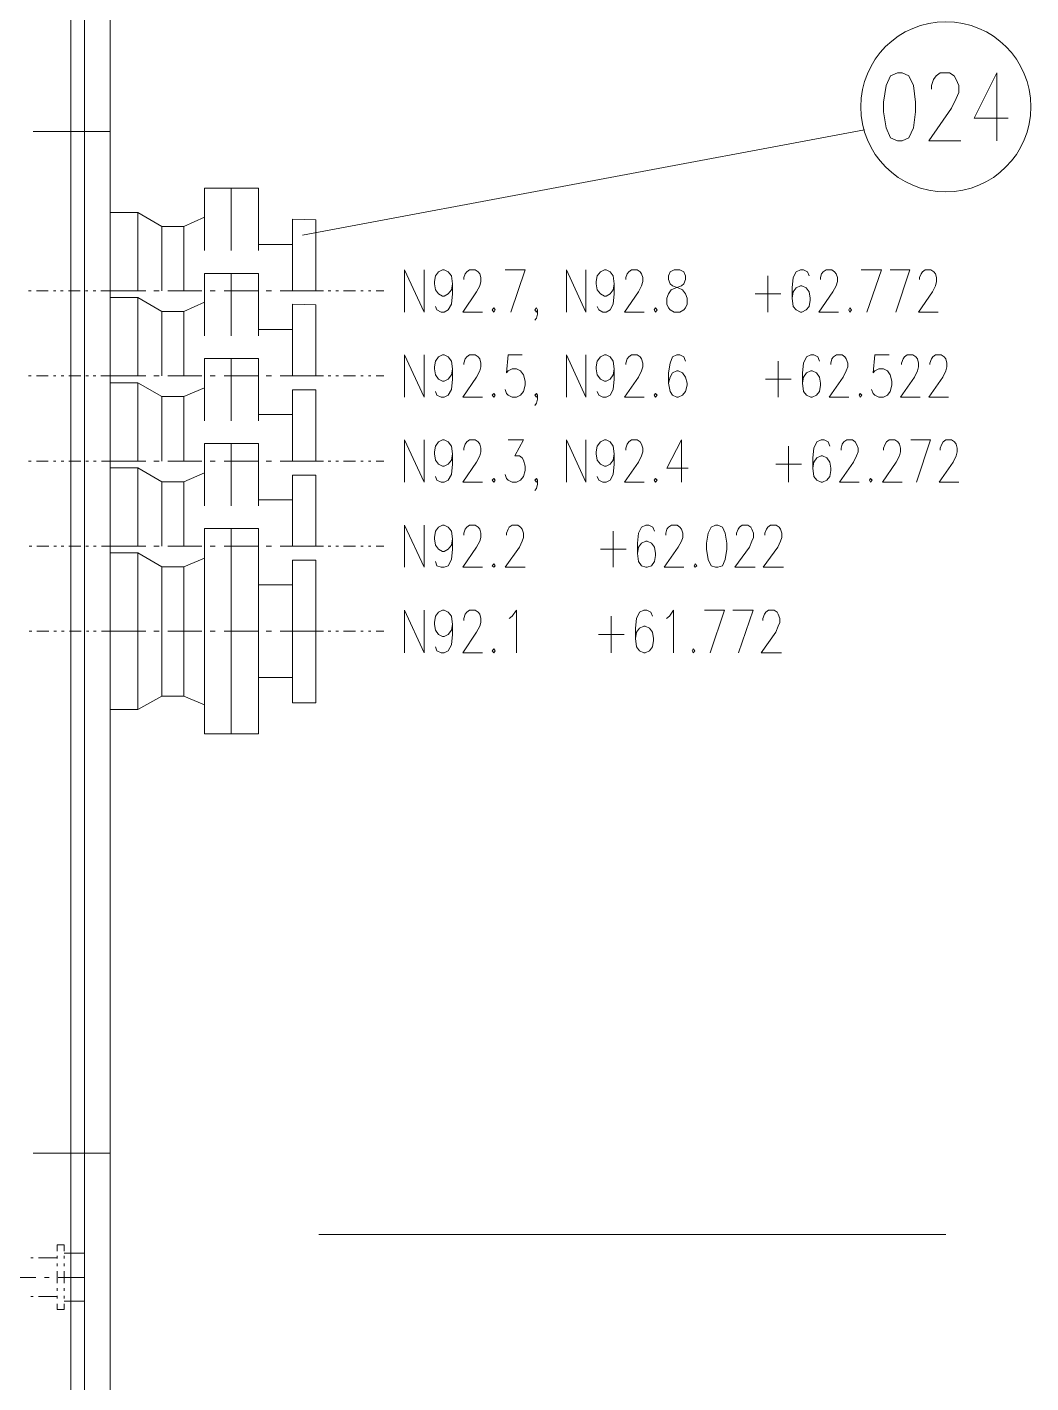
# Model space of a CAD drawing. Header units: millimetres. Extents: x 0 to 588, y 0 to 874.
# Drawn here: x 288.1 to 329.3, y 395.6 to 451.2 of the extents above; entities that cross this region are included whole.
import ezdxf

# ---------------------------------------------------------------- set-up
doc = ezdxf.new("R2010")
doc.units = ezdxf.units.MM
doc.layers.get('0').update_dxf_attribs({"lineweight": 18})

msp = doc.modelspace()

# ---------------------------------------------------------------- linework, layer by layer
at = {"color": 0, "lineweight": 0}
for points in [[(289.856, 96.16), (289.856, 761.323)], [(290.407, 474.536), (290.407, 329.544)], [(291.465, 473.625), (291.465, 390.758)], [(325.183, 448.67), (325.183, 448.818), (325.268, 449.072), (325.374, 449.22), (325.543, 449.347), (325.924, 449.347), (326.115, 449.22), (326.2, 449.072), (326.305, 448.818), (326.305, 448.543), (326.2, 448.289), (326.009, 447.887), (325.078, 446.553), (326.39, 446.553)], [(327.872, 449.347), (326.94, 447.485), (328.337, 447.485)], [(327.872, 449.347), (327.872, 446.553)], [(291.465, 446.934), (288.311, 446.934)], [(299.36, 442.68), (322.432, 446.998)], [(297.561, 442.045), (297.561, 444.606), (295.339, 444.606), (295.339, 443.421), (294.492, 443.039), (293.582, 443.039), (292.608, 443.611), (291.465, 443.611)], [(296.439, 444.606), (296.439, 442.045)], [(292.608, 443.611), (292.608, 440.394)], [(293.582, 443.039), (293.582, 440.394)], [(294.492, 443.039), (294.492, 440.394)], [(295.339, 443.421), (295.339, 442.045)], [(299.911, 443.315), (298.958, 443.336), (298.958, 440.394)], [(299.911, 440.394), (299.911, 443.315)], [(297.561, 442.299), (298.958, 442.299)], [(297.561, 438.552), (297.561, 441.113), (295.339, 441.113), (295.339, 439.928), (294.492, 439.547), (293.582, 439.547), (292.608, 440.118), (291.465, 440.118)], [(296.439, 441.113), (296.439, 438.552)], [(303.551, 439.526), (303.551, 441.262), (304.356, 439.526), (304.356, 441.262)], [(305.52, 440.69), (305.477, 440.436), (305.35, 440.267), (305.181, 440.182), (305.118, 440.182), (304.948, 440.267), (304.821, 440.436), (304.779, 440.69), (304.779, 440.775), (304.821, 441.007), (304.948, 441.177), (305.118, 441.262), (305.181, 441.262), (305.35, 441.177), (305.477, 441.007), (305.52, 440.69), (305.52, 440.267), (305.477, 439.843), (305.35, 439.611), (305.181, 439.526), (305.054, 439.526), (304.885, 439.611), (304.821, 439.759)], [(305.985, 440.859), (305.985, 440.944), (306.049, 441.092), (306.112, 441.177), (306.218, 441.262), (306.451, 441.262), (306.578, 441.177), (306.642, 441.092), (306.684, 440.944), (306.684, 440.775), (306.642, 440.605), (306.514, 440.351), (305.943, 439.526), (306.747, 439.526)], [(307.911, 439.526), (308.504, 441.262), (307.679, 441.262)], [(310.197, 439.526), (310.197, 441.262), (311.002, 439.526), (311.002, 441.262)], [(312.166, 440.69), (312.124, 440.436), (311.997, 440.267), (311.827, 440.182), (311.764, 440.182), (311.594, 440.267), (311.467, 440.436), (311.425, 440.69), (311.425, 440.775), (311.467, 441.007), (311.594, 441.177), (311.764, 441.262), (311.827, 441.262), (311.997, 441.177), (312.124, 441.007), (312.166, 440.69), (312.166, 440.267), (312.124, 439.843), (311.997, 439.611), (311.827, 439.526), (311.7, 439.526), (311.531, 439.611), (311.467, 439.759)], [(312.632, 440.859), (312.632, 440.944), (312.695, 441.092), (312.759, 441.177), (312.865, 441.262), (313.097, 441.262), (313.224, 441.177), (313.288, 441.092), (313.33, 440.944), (313.33, 440.775), (313.288, 440.605), (313.161, 440.351), (312.589, 439.526), (313.394, 439.526)], [(318.474, 441.007), (318.474, 439.526)], [(320.167, 441.007), (320.103, 441.177), (319.934, 441.262), (319.807, 441.262), (319.638, 441.177), (319.511, 440.944), (319.469, 440.521), (319.469, 440.097), (319.511, 439.759), (319.638, 439.611), (319.807, 439.526), (319.871, 439.526), (320.04, 439.611), (320.167, 439.759), (320.209, 440.013), (320.209, 440.097), (320.167, 440.351), (320.04, 440.521), (319.871, 440.605), (319.807, 440.605), (319.638, 440.521), (319.511, 440.351), (319.469, 440.097)], [(320.633, 440.859), (320.633, 440.944), (320.675, 441.092), (320.738, 441.177), (320.865, 441.262), (321.098, 441.262), (321.204, 441.177), (321.268, 441.092), (321.331, 440.944), (321.331, 440.775), (321.268, 440.605), (321.141, 440.351), (320.569, 439.526), (321.373, 439.526)], [(322.538, 439.526), (323.13, 441.262), (322.305, 441.262)], [(323.723, 439.526), (324.295, 441.262), (323.49, 441.262)], [(324.697, 440.859), (324.697, 440.944), (324.76, 441.092), (324.824, 441.177), (324.93, 441.262), (325.162, 441.262), (325.289, 441.177), (325.353, 441.092), (325.395, 440.944), (325.395, 440.775), (325.353, 440.605), (325.226, 440.351), (324.654, 439.526), (325.459, 439.526)], [(288.121, 440.394), (288.226, 440.394)], [(288.438, 440.394), (288.925, 440.394)], [(289.137, 440.394), (289.243, 440.394)], [(289.433, 440.394), (289.539, 440.394)], [(289.75, 440.394), (290.237, 440.394)], [(290.449, 440.394), (290.555, 440.394)], [(290.767, 440.394), (290.872, 440.394)], [(291.084, 440.394), (291.465, 440.394)], [(291.465, 440.394), (292.925, 440.394)], [(293.264, 440.394), (293.476, 440.394)], [(293.836, 440.394), (295.233, 440.394)], [(295.571, 440.394), (295.783, 440.394)], [(296.143, 440.394), (297.54, 440.394)], [(297.878, 440.394), (298.09, 440.394)], [(298.45, 440.394), (299.911, 440.394)], [(299.911, 440.394), (300.228, 440.394)], [(300.418, 440.394), (300.524, 440.394)], [(300.736, 440.394), (300.842, 440.394)], [(301.053, 440.394), (301.54, 440.394)], [(301.752, 440.394), (301.858, 440.394)], [(302.07, 440.394), (302.175, 440.394)], [(302.387, 440.394), (302.704, 440.394)], [(317.945, 440.267), (319.003, 440.267)], [(292.608, 440.118), (292.608, 436.901)], [(295.339, 439.928), (295.339, 438.552)], [(299.911, 439.822), (298.958, 439.843), (298.958, 436.901)], [(299.911, 436.901), (299.911, 439.822)], [(309.012, 439.611), (308.97, 439.526), (308.906, 439.611), (308.97, 439.695), (309.012, 439.611), (309.012, 439.441), (308.97, 439.272), (308.906, 439.187)], [(293.582, 439.547), (293.582, 436.901)], [(294.492, 439.547), (294.492, 436.901)], [(297.561, 438.806), (298.958, 438.806)], [(297.561, 435.06), (297.561, 437.621), (295.339, 437.621), (295.339, 436.414), (294.492, 436.055), (293.582, 436.055), (292.608, 436.626), (291.465, 436.626)], [(296.439, 437.621), (296.439, 435.06)], [(303.551, 436.033), (303.551, 437.769), (304.356, 436.033), (304.356, 437.769)], [(305.52, 437.197), (305.477, 436.943), (305.35, 436.774), (305.181, 436.69), (305.118, 436.69), (304.948, 436.774), (304.821, 436.943), (304.779, 437.197), (304.779, 437.282), (304.821, 437.515), (304.948, 437.684), (305.118, 437.769), (305.181, 437.769), (305.35, 437.684), (305.477, 437.515), (305.52, 437.197), (305.52, 436.774), (305.477, 436.351), (305.35, 436.118), (305.181, 436.033), (305.054, 436.033), (304.885, 436.118), (304.821, 436.266)], [(305.985, 437.367), (305.985, 437.43), (306.049, 437.6), (306.112, 437.684), (306.218, 437.769), (306.451, 437.769), (306.578, 437.684), (306.642, 437.6), (306.684, 437.43), (306.684, 437.282), (306.642, 437.113), (306.514, 436.859), (305.943, 436.033), (306.747, 436.033)], [(308.377, 437.769), (307.806, 437.769), (307.742, 437.028), (307.806, 437.113), (307.975, 437.197), (308.144, 437.197), (308.314, 437.113), (308.441, 436.943), (308.504, 436.69), (308.504, 436.52), (308.441, 436.266), (308.314, 436.118), (308.144, 436.033), (307.975, 436.033), (307.806, 436.118), (307.742, 436.182), (307.679, 436.351)], [(310.197, 436.033), (310.197, 437.769), (311.002, 436.033), (311.002, 437.769)], [(312.166, 437.197), (312.124, 436.943), (311.997, 436.774), (311.827, 436.69), (311.764, 436.69), (311.594, 436.774), (311.467, 436.943), (311.425, 437.197), (311.425, 437.282), (311.467, 437.515), (311.594, 437.684), (311.764, 437.769), (311.827, 437.769), (311.997, 437.684), (312.124, 437.515), (312.166, 437.197), (312.166, 436.774), (312.124, 436.351), (311.997, 436.118), (311.827, 436.033), (311.7, 436.033), (311.531, 436.118), (311.467, 436.266)], [(312.632, 437.367), (312.632, 437.43), (312.695, 437.6), (312.759, 437.684), (312.865, 437.769), (313.097, 437.769), (313.224, 437.684), (313.288, 437.6), (313.33, 437.43), (313.33, 437.282), (313.288, 437.113), (313.161, 436.859), (312.589, 436.033), (313.394, 436.033)], [(315.087, 437.515), (315.024, 437.684), (314.854, 437.769), (314.727, 437.769), (314.558, 437.684), (314.452, 437.43), (314.389, 437.028), (314.389, 436.605), (314.452, 436.266), (314.558, 436.118), (314.727, 436.033), (314.791, 436.033), (314.96, 436.118), (315.087, 436.266), (315.151, 436.52), (315.151, 436.605), (315.087, 436.859), (314.96, 437.028), (314.791, 437.113), (314.727, 437.113), (314.558, 437.028), (314.452, 436.859), (314.389, 436.605)], [(318.897, 437.515), (318.897, 436.033)], [(320.59, 437.515), (320.527, 437.684), (320.358, 437.769), (320.231, 437.769), (320.061, 437.684), (319.934, 437.43), (319.892, 437.028), (319.892, 436.605), (319.934, 436.266), (320.061, 436.118), (320.231, 436.033), (320.294, 436.033), (320.463, 436.118), (320.59, 436.266), (320.633, 436.52), (320.633, 436.605), (320.59, 436.859), (320.463, 437.028), (320.294, 437.113), (320.231, 437.113), (320.061, 437.028), (319.934, 436.859), (319.892, 436.605)], [(321.056, 437.367), (321.056, 437.43), (321.098, 437.6), (321.162, 437.684), (321.289, 437.769), (321.522, 437.769), (321.627, 437.684), (321.691, 437.6), (321.755, 437.43), (321.755, 437.282), (321.691, 437.113), (321.564, 436.859), (320.993, 436.033), (321.797, 436.033)], [(323.448, 437.769), (322.855, 437.769), (322.792, 437.028), (322.855, 437.113), (323.024, 437.197), (323.215, 437.197), (323.384, 437.113), (323.49, 436.943), (323.554, 436.69), (323.554, 436.52), (323.49, 436.266), (323.384, 436.118), (323.215, 436.033), (323.024, 436.033), (322.855, 436.118), (322.792, 436.182), (322.728, 436.351)], [(323.956, 437.367), (323.956, 437.43), (324.019, 437.6), (324.083, 437.684), (324.189, 437.769), (324.421, 437.769), (324.548, 437.684), (324.612, 437.6), (324.654, 437.43), (324.654, 437.282), (324.612, 437.113), (324.485, 436.859), (323.913, 436.033), (324.718, 436.033)], [(325.12, 437.367), (325.12, 437.43), (325.183, 437.6), (325.247, 437.684), (325.353, 437.769), (325.586, 437.769), (325.713, 437.684), (325.776, 437.6), (325.818, 437.43), (325.818, 437.282), (325.776, 437.113), (325.649, 436.859), (325.078, 436.033), (325.882, 436.033)], [(288.121, 436.901), (288.226, 436.901)], [(288.438, 436.901), (288.925, 436.901)], [(289.137, 436.901), (289.243, 436.901)], [(289.454, 436.901), (289.56, 436.901)], [(289.772, 436.901), (290.259, 436.901)], [(290.47, 436.901), (290.576, 436.901)], [(290.767, 436.901), (290.872, 436.901)], [(291.084, 436.901), (291.465, 436.901)], [(291.465, 436.901), (292.925, 436.901)], [(293.264, 436.901), (293.476, 436.901)], [(293.836, 436.901), (295.233, 436.901)], [(295.571, 436.901), (295.783, 436.901)], [(296.143, 436.901), (297.54, 436.901)], [(297.878, 436.901), (298.09, 436.901)], [(298.45, 436.901), (299.911, 436.901)], [(299.911, 436.901), (300.228, 436.901)], [(300.418, 436.901), (300.524, 436.901)], [(300.736, 436.901), (300.842, 436.901)], [(301.053, 436.901), (301.54, 436.901)], [(301.752, 436.901), (301.858, 436.901)], [(302.07, 436.901), (302.175, 436.901)], [(302.387, 436.901), (302.704, 436.901)], [(292.608, 436.626), (292.608, 433.409)], [(295.339, 436.414), (295.339, 435.06)], [(299.911, 436.33), (298.958, 436.33), (298.958, 433.409)], [(299.911, 433.409), (299.911, 436.33)], [(318.368, 436.774), (319.426, 436.774)], [(293.582, 436.055), (293.582, 433.409)], [(294.492, 436.055), (294.492, 433.409)], [(309.012, 436.118), (308.97, 436.033), (308.906, 436.118), (308.97, 436.182), (309.012, 436.118), (309.012, 435.949), (308.97, 435.779), (308.906, 435.695)], [(297.561, 435.314), (298.958, 435.314)], [(297.561, 431.567), (297.561, 434.128), (295.339, 434.128), (295.339, 432.922), (294.492, 432.562), (293.582, 432.562), (292.608, 433.134), (291.465, 433.134)], [(296.439, 434.128), (296.439, 431.567)], [(303.551, 432.541), (303.551, 434.276), (304.356, 432.541), (304.356, 434.276)], [(305.52, 433.705), (305.477, 433.451), (305.35, 433.282), (305.181, 433.197), (305.118, 433.197), (304.948, 433.282), (304.821, 433.451), (304.779, 433.705), (304.779, 433.79), (304.821, 434.022), (304.948, 434.192), (305.118, 434.276), (305.181, 434.276), (305.35, 434.192), (305.477, 434.022), (305.52, 433.705), (305.52, 433.282), (305.477, 432.858), (305.35, 432.625), (305.181, 432.541), (305.054, 432.541), (304.885, 432.625), (304.821, 432.774)], [(305.985, 433.853), (305.985, 433.938), (306.049, 434.107), (306.112, 434.192), (306.218, 434.276), (306.451, 434.276), (306.578, 434.192), (306.642, 434.107), (306.684, 433.938), (306.684, 433.79), (306.642, 433.62), (306.514, 433.366), (305.943, 432.541), (306.747, 432.541)], [(307.806, 434.276), (308.441, 434.276), (308.081, 433.62), (308.271, 433.62), (308.377, 433.536), (308.441, 433.451), (308.504, 433.197), (308.504, 433.028), (308.441, 432.774), (308.314, 432.625), (308.144, 432.541), (307.975, 432.541), (307.806, 432.625), (307.742, 432.689), (307.679, 432.858)], [(310.197, 432.541), (310.197, 434.276), (311.002, 432.541), (311.002, 434.276)], [(312.166, 433.705), (312.124, 433.451), (311.997, 433.282), (311.827, 433.197), (311.764, 433.197), (311.594, 433.282), (311.467, 433.451), (311.425, 433.705), (311.425, 433.79), (311.467, 434.022), (311.594, 434.192), (311.764, 434.276), (311.827, 434.276), (311.997, 434.192), (312.124, 434.022), (312.166, 433.705), (312.166, 433.282), (312.124, 432.858), (311.997, 432.625), (311.827, 432.541), (311.7, 432.541), (311.531, 432.625), (311.467, 432.774)], [(312.632, 433.853), (312.632, 433.938), (312.695, 434.107), (312.759, 434.192), (312.865, 434.276), (313.097, 434.276), (313.224, 434.192), (313.288, 434.107), (313.33, 433.938), (313.33, 433.79), (313.288, 433.62), (313.161, 433.366), (312.589, 432.541), (313.394, 432.541)], [(314.918, 434.276), (314.325, 433.112), (315.193, 433.112)], [(314.918, 434.276), (314.918, 432.541)], [(321.014, 434.022), (320.95, 434.192), (320.781, 434.276), (320.654, 434.276), (320.485, 434.192), (320.358, 433.938), (320.315, 433.536), (320.315, 433.112), (320.358, 432.774), (320.485, 432.625), (320.654, 432.541), (320.717, 432.541), (320.887, 432.625), (321.014, 432.774), (321.056, 433.028), (321.056, 433.112), (321.014, 433.366), (320.887, 433.536), (320.717, 433.62), (320.654, 433.62), (320.485, 433.536), (320.358, 433.366), (320.315, 433.112)], [(321.479, 433.853), (321.479, 433.938), (321.522, 434.107), (321.585, 434.192), (321.712, 434.276), (321.945, 434.276), (322.051, 434.192), (322.114, 434.107), (322.178, 433.938), (322.178, 433.79), (322.114, 433.62), (321.987, 433.366), (321.416, 432.541), (322.22, 432.541)], [(323.215, 433.853), (323.215, 433.938), (323.279, 434.107), (323.342, 434.192), (323.448, 434.276), (323.681, 434.276), (323.808, 434.192), (323.871, 434.107), (323.913, 433.938), (323.913, 433.79), (323.871, 433.62), (323.744, 433.366), (323.173, 432.541), (323.977, 432.541)], [(324.57, 432.541), (325.141, 434.276), (324.337, 434.276)], [(325.543, 433.853), (325.543, 433.938), (325.607, 434.107), (325.67, 434.192), (325.776, 434.276), (326.009, 434.276), (326.136, 434.192), (326.2, 434.107), (326.242, 433.938), (326.242, 433.79), (326.2, 433.62), (326.072, 433.366), (325.501, 432.541), (326.305, 432.541)], [(319.32, 434.022), (319.32, 432.541)], [(288.121, 433.409), (288.226, 433.409)], [(288.438, 433.409), (288.925, 433.409)], [(289.137, 433.409), (289.243, 433.409)], [(289.454, 433.409), (289.56, 433.409)], [(289.772, 433.409), (290.259, 433.409)], [(290.47, 433.409), (290.576, 433.409)], [(290.788, 433.409), (290.894, 433.409)], [(291.105, 433.409), (291.465, 433.409)], [(291.465, 433.409), (292.925, 433.409)], [(292.608, 433.134), (292.608, 429.916)], [(293.264, 433.409), (293.476, 433.409)], [(293.836, 433.409), (295.233, 433.409)], [(295.571, 433.409), (295.783, 433.409)], [(296.143, 433.409), (297.54, 433.409)], [(297.878, 433.409), (298.09, 433.409)], [(298.45, 433.409), (299.911, 433.409)], [(299.911, 433.409), (300.228, 433.409)], [(300.418, 433.409), (300.524, 433.409)], [(300.736, 433.409), (300.842, 433.409)], [(301.053, 433.409), (301.54, 433.409)], [(301.752, 433.409), (301.858, 433.409)], [(302.07, 433.409), (302.175, 433.409)], [(302.387, 433.409), (302.704, 433.409)], [(318.791, 433.282), (319.849, 433.282)], [(293.582, 432.562), (293.582, 429.916)], [(294.492, 432.562), (294.492, 429.916)], [(295.339, 432.922), (295.339, 431.567)], [(299.911, 432.837), (298.958, 432.837), (298.958, 429.916)], [(299.911, 429.916), (299.911, 432.837)], [(309.012, 432.625), (308.97, 432.541), (308.906, 432.625), (308.97, 432.689), (309.012, 432.625), (309.012, 432.456), (308.97, 432.287), (308.906, 432.202)], [(297.561, 431.821), (298.958, 431.821)], [(303.551, 429.048), (303.551, 430.784), (304.356, 429.048), (304.356, 430.784)], [(305.52, 430.212), (305.477, 429.959), (305.35, 429.789), (305.181, 429.704), (305.118, 429.704), (304.948, 429.789), (304.821, 429.959), (304.779, 430.212), (304.779, 430.276), (304.821, 430.53), (304.948, 430.699), (305.118, 430.784), (305.181, 430.784), (305.35, 430.699), (305.477, 430.53), (305.52, 430.212), (305.52, 429.789), (305.477, 429.366), (305.35, 429.112), (305.181, 429.048), (305.054, 429.048), (304.885, 429.112), (304.821, 429.281)], [(305.985, 430.361), (305.985, 430.445), (306.049, 430.615), (306.112, 430.699), (306.218, 430.784), (306.451, 430.784), (306.578, 430.699), (306.642, 430.615), (306.684, 430.445), (306.684, 430.276), (306.642, 430.128), (306.514, 429.874), (305.943, 429.048), (306.747, 429.048)], [(307.742, 430.361), (307.742, 430.445), (307.806, 430.615), (307.848, 430.699), (307.975, 430.784), (308.208, 430.784), (308.314, 430.699), (308.377, 430.615), (308.441, 430.445), (308.441, 430.276), (308.377, 430.128), (308.271, 429.874), (307.679, 429.048), (308.504, 429.048)], [(313.817, 430.53), (313.753, 430.699), (313.584, 430.784), (313.457, 430.784), (313.288, 430.699), (313.161, 430.445), (313.118, 430.043), (313.118, 429.62), (313.161, 429.281), (313.288, 429.112), (313.457, 429.048), (313.521, 429.048), (313.69, 429.112), (313.817, 429.281), (313.859, 429.535), (313.859, 429.62), (313.817, 429.874), (313.69, 430.043), (313.521, 430.128), (313.457, 430.128), (313.288, 430.043), (313.161, 429.874), (313.118, 429.62)], [(314.283, 430.361), (314.283, 430.445), (314.325, 430.615), (314.389, 430.699), (314.515, 430.784), (314.748, 430.784), (314.854, 430.699), (314.918, 430.615), (314.981, 430.445), (314.981, 430.276), (314.918, 430.128), (314.791, 429.874), (314.219, 429.048), (315.024, 429.048)], [(317.183, 430.361), (317.183, 430.445), (317.246, 430.615), (317.31, 430.699), (317.415, 430.784), (317.648, 430.784), (317.775, 430.699), (317.817, 430.615), (317.881, 430.445), (317.881, 430.276), (317.817, 430.128), (317.712, 429.874), (317.119, 429.048), (317.945, 429.048)], [(318.347, 430.361), (318.347, 430.445), (318.41, 430.615), (318.474, 430.699), (318.579, 430.784), (318.812, 430.784), (318.939, 430.699), (318.982, 430.615), (319.045, 430.445), (319.045, 430.276), (318.982, 430.128), (318.876, 429.874), (318.283, 429.048), (319.109, 429.048)], [(297.561, 426.424), (297.561, 430.636), (295.339, 430.636), (295.339, 429.429), (294.492, 429.07), (293.582, 429.07), (292.608, 429.641), (291.465, 429.641)], [(296.439, 430.636), (296.439, 426.424)], [(312.124, 430.53), (312.124, 429.048)], [(288.142, 429.916), (288.248, 429.916)], [(288.459, 429.916), (288.946, 429.916)], [(289.158, 429.916), (289.264, 429.916)], [(289.454, 429.916), (289.56, 429.916)], [(289.772, 429.916), (290.259, 429.916)], [(290.47, 429.916), (290.576, 429.916)], [(290.788, 429.916), (290.894, 429.916)], [(291.105, 429.916), (291.465, 429.916)], [(291.465, 429.916), (292.925, 429.916)], [(292.608, 429.641), (292.608, 426.424)], [(293.264, 429.916), (293.476, 429.916)], [(293.836, 429.916), (295.233, 429.916)], [(295.571, 429.916), (295.783, 429.916)], [(296.143, 429.916), (297.54, 429.916)], [(297.878, 429.916), (298.09, 429.916)], [(298.45, 429.916), (299.911, 429.916)], [(299.911, 429.916), (300.228, 429.916)], [(300.418, 429.916), (300.524, 429.916)], [(300.736, 429.916), (300.842, 429.916)], [(301.053, 429.916), (301.54, 429.916)], [(301.752, 429.916), (301.858, 429.916)], [(302.07, 429.916), (302.175, 429.916)], [(302.387, 429.916), (302.704, 429.916)], [(311.594, 429.789), (312.653, 429.789)], [(293.582, 429.07), (293.582, 426.424)], [(294.492, 429.07), (294.492, 426.424)], [(295.339, 429.429), (295.339, 426.424)], [(299.911, 429.345), (298.958, 429.345), (298.958, 426.424)], [(299.911, 429.345), (299.911, 423.481)], [(297.561, 428.329), (298.958, 428.329)], [(303.551, 425.535), (303.551, 427.291), (304.356, 425.535), (304.356, 427.291)], [(305.52, 426.699), (305.477, 426.466), (305.35, 426.297), (305.181, 426.212), (305.118, 426.212), (304.948, 426.297), (304.821, 426.466), (304.779, 426.699), (304.779, 426.784), (304.821, 427.038), (304.948, 427.207), (305.118, 427.291), (305.181, 427.291), (305.35, 427.207), (305.477, 427.038), (305.52, 426.699), (305.52, 426.297), (305.477, 425.873), (305.35, 425.619), (305.181, 425.535), (305.054, 425.535), (304.885, 425.619), (304.821, 425.789)], [(305.985, 426.868), (305.985, 426.953), (306.049, 427.122), (306.112, 427.207), (306.218, 427.291), (306.451, 427.291), (306.578, 427.207), (306.642, 427.122), (306.684, 426.953), (306.684, 426.784), (306.642, 426.635), (306.514, 426.381), (305.943, 425.535), (306.747, 425.535)], [(307.848, 426.953), (307.975, 427.038), (308.144, 427.291), (308.144, 425.535)], [(312.039, 427.038), (312.039, 425.535)], [(313.732, 427.038), (313.669, 427.207), (313.5, 427.291), (313.373, 427.291), (313.203, 427.207), (313.076, 426.953), (313.034, 426.551), (313.034, 426.127), (313.076, 425.789), (313.203, 425.619), (313.373, 425.535), (313.436, 425.535), (313.605, 425.619), (313.732, 425.789), (313.775, 426.043), (313.775, 426.127), (313.732, 426.381), (313.605, 426.551), (313.436, 426.635), (313.373, 426.635), (313.203, 426.551), (313.076, 426.381), (313.034, 426.127)], [(314.304, 426.953), (314.431, 427.038), (314.6, 427.291), (314.6, 425.535)], [(316.103, 425.535), (316.696, 427.291), (315.87, 427.291)], [(317.267, 425.535), (317.86, 427.291), (317.034, 427.291)], [(318.262, 426.868), (318.262, 426.953), (318.325, 427.122), (318.389, 427.207), (318.495, 427.291), (318.728, 427.291), (318.855, 427.207), (318.897, 427.122), (318.961, 426.953), (318.961, 426.784), (318.897, 426.635), (318.791, 426.381), (318.199, 425.535), (319.024, 425.535)], [(288.142, 426.424), (288.248, 426.424)], [(288.459, 426.424), (288.946, 426.424)], [(289.158, 426.424), (289.264, 426.424)], [(289.475, 426.424), (289.581, 426.424)], [(289.793, 426.424), (290.28, 426.424)], [(290.491, 426.424), (290.597, 426.424)], [(290.788, 426.424), (290.894, 426.424)], [(291.105, 426.424), (291.465, 426.424)], [(291.465, 426.424), (292.925, 426.424)], [(292.608, 423.206), (292.608, 426.424)], [(293.264, 426.424), (293.476, 426.424)], [(293.582, 423.757), (293.582, 426.424)], [(293.836, 426.424), (295.233, 426.424)], [(294.492, 423.757), (294.492, 426.424)], [(295.339, 423.397), (295.339, 426.424)], [(295.571, 426.424), (295.783, 426.424)], [(296.143, 426.424), (297.54, 426.424)], [(296.439, 422.212), (296.439, 426.424)], [(297.561, 422.212), (297.561, 426.424)], [(297.878, 426.424), (298.09, 426.424)], [(298.45, 426.424), (299.911, 426.424)], [(299.911, 423.481), (298.958, 423.481), (298.958, 426.424)], [(299.911, 426.424), (300.228, 426.424)], [(300.418, 426.424), (300.524, 426.424)], [(300.736, 426.424), (300.842, 426.424)], [(301.053, 426.424), (301.54, 426.424)], [(301.752, 426.424), (301.858, 426.424)], [(302.07, 426.424), (302.175, 426.424)], [(302.387, 426.424), (302.704, 426.424)], [(311.51, 426.297), (312.568, 426.297)], [(297.561, 424.519), (298.958, 424.519)], [(297.561, 422.212), (295.339, 422.212), (295.339, 423.397), (294.492, 423.757), (293.582, 423.757), (292.608, 423.206), (291.465, 423.206)], [(291.465, 405.003), (288.311, 405.003)], [(289.285, 401.235), (289.581, 401.235), (289.581, 400.981)], [(289.285, 401.235), (289.285, 400.981)], [(300.038, 401.659), (325.776, 401.659)], [(288.205, 400.706), (288.311, 400.706)], [(288.523, 400.706), (289.285, 400.706)], [(289.285, 400.791), (289.285, 400.685)], [(289.581, 400.897), (290.407, 400.897)], [(289.581, 400.791), (289.581, 400.685)], [(289.285, 400.473), (289.285, 400.368)], [(289.285, 400.156), (289.285, 399.669)], [(289.581, 400.473), (289.581, 400.368)], [(289.581, 400.156), (289.581, 399.669)], [(287.02, 399.902), (288.417, 399.902)], [(288.777, 399.902), (288.967, 399.902)], [(289.327, 399.902), (290.407, 399.902)], [(288.205, 399.119), (288.311, 399.119)], [(288.523, 399.119), (289.285, 399.119)], [(289.285, 399.457), (289.285, 399.351)], [(289.285, 399.14), (289.285, 399.034)], [(289.581, 399.457), (289.581, 399.351)], [(289.581, 399.14), (289.581, 399.034)], [(289.285, 398.822), (289.285, 398.589)], [(289.285, 398.589), (289.581, 398.589)], [(289.581, 398.928), (290.407, 398.928)], [(289.581, 398.822), (289.581, 398.589)]]:
    msp.add_lwpolyline(points, dxfattribs=at)
for points in [[(323.786, 449.347), (323.511, 449.22), (323.321, 448.818), (323.215, 448.141), (323.215, 447.738), (323.321, 447.082), (323.511, 446.68), (323.786, 446.553), (323.977, 446.553), (324.252, 446.68), (324.443, 447.082), (324.527, 447.738), (324.527, 448.141), (324.443, 448.818), (324.252, 449.22), (323.977, 449.347)], [(314.621, 441.262), (314.452, 441.177), (314.389, 441.007), (314.389, 440.859), (314.452, 440.69), (314.558, 440.605), (314.791, 440.521), (314.96, 440.436), (315.087, 440.267), (315.151, 440.097), (315.151, 439.843), (315.087, 439.695), (315.024, 439.611), (314.854, 439.526), (314.621, 439.526), (314.452, 439.611), (314.389, 439.695), (314.325, 439.843), (314.325, 440.097), (314.389, 440.267), (314.494, 440.436), (314.685, 440.521), (314.918, 440.605), (315.024, 440.69), (315.087, 440.859), (315.087, 441.007), (315.024, 441.177), (314.854, 441.262)], [(307.213, 439.695), (307.149, 439.611), (307.213, 439.526), (307.276, 439.611)], [(313.859, 439.695), (313.796, 439.611), (313.859, 439.526), (313.923, 439.611)], [(321.839, 439.695), (321.797, 439.611), (321.839, 439.526), (321.903, 439.611)], [(307.213, 436.182), (307.149, 436.118), (307.213, 436.033), (307.276, 436.118)], [(313.859, 436.182), (313.796, 436.118), (313.859, 436.033), (313.923, 436.118)], [(322.262, 436.182), (322.22, 436.118), (322.262, 436.033), (322.326, 436.118)], [(307.213, 432.689), (307.149, 432.625), (307.213, 432.541), (307.276, 432.625)], [(313.859, 432.689), (313.796, 432.625), (313.859, 432.541), (313.923, 432.625)], [(322.686, 432.689), (322.644, 432.625), (322.686, 432.541), (322.749, 432.625)], [(316.315, 430.784), (316.145, 430.699), (316.018, 430.445), (315.955, 430.043), (315.955, 429.789), (316.018, 429.366), (316.145, 429.112), (316.315, 429.048), (316.421, 429.048), (316.611, 429.112), (316.717, 429.366), (316.78, 429.789), (316.78, 430.043), (316.717, 430.445), (316.611, 430.699), (316.421, 430.784)], [(307.213, 429.197), (307.149, 429.112), (307.213, 429.048), (307.276, 429.112)], [(315.489, 429.197), (315.447, 429.112), (315.489, 429.048), (315.553, 429.112)], [(307.213, 425.704), (307.149, 425.619), (307.213, 425.535), (307.276, 425.619)], [(315.404, 425.704), (315.362, 425.619), (315.404, 425.535), (315.468, 425.619)]]:
    msp.add_lwpolyline(points, close=True, dxfattribs=at)
msp.add_circle((325.776, 447.95), 3.493, dxfattribs=at)

doc.saveas('drawing.dxf')
